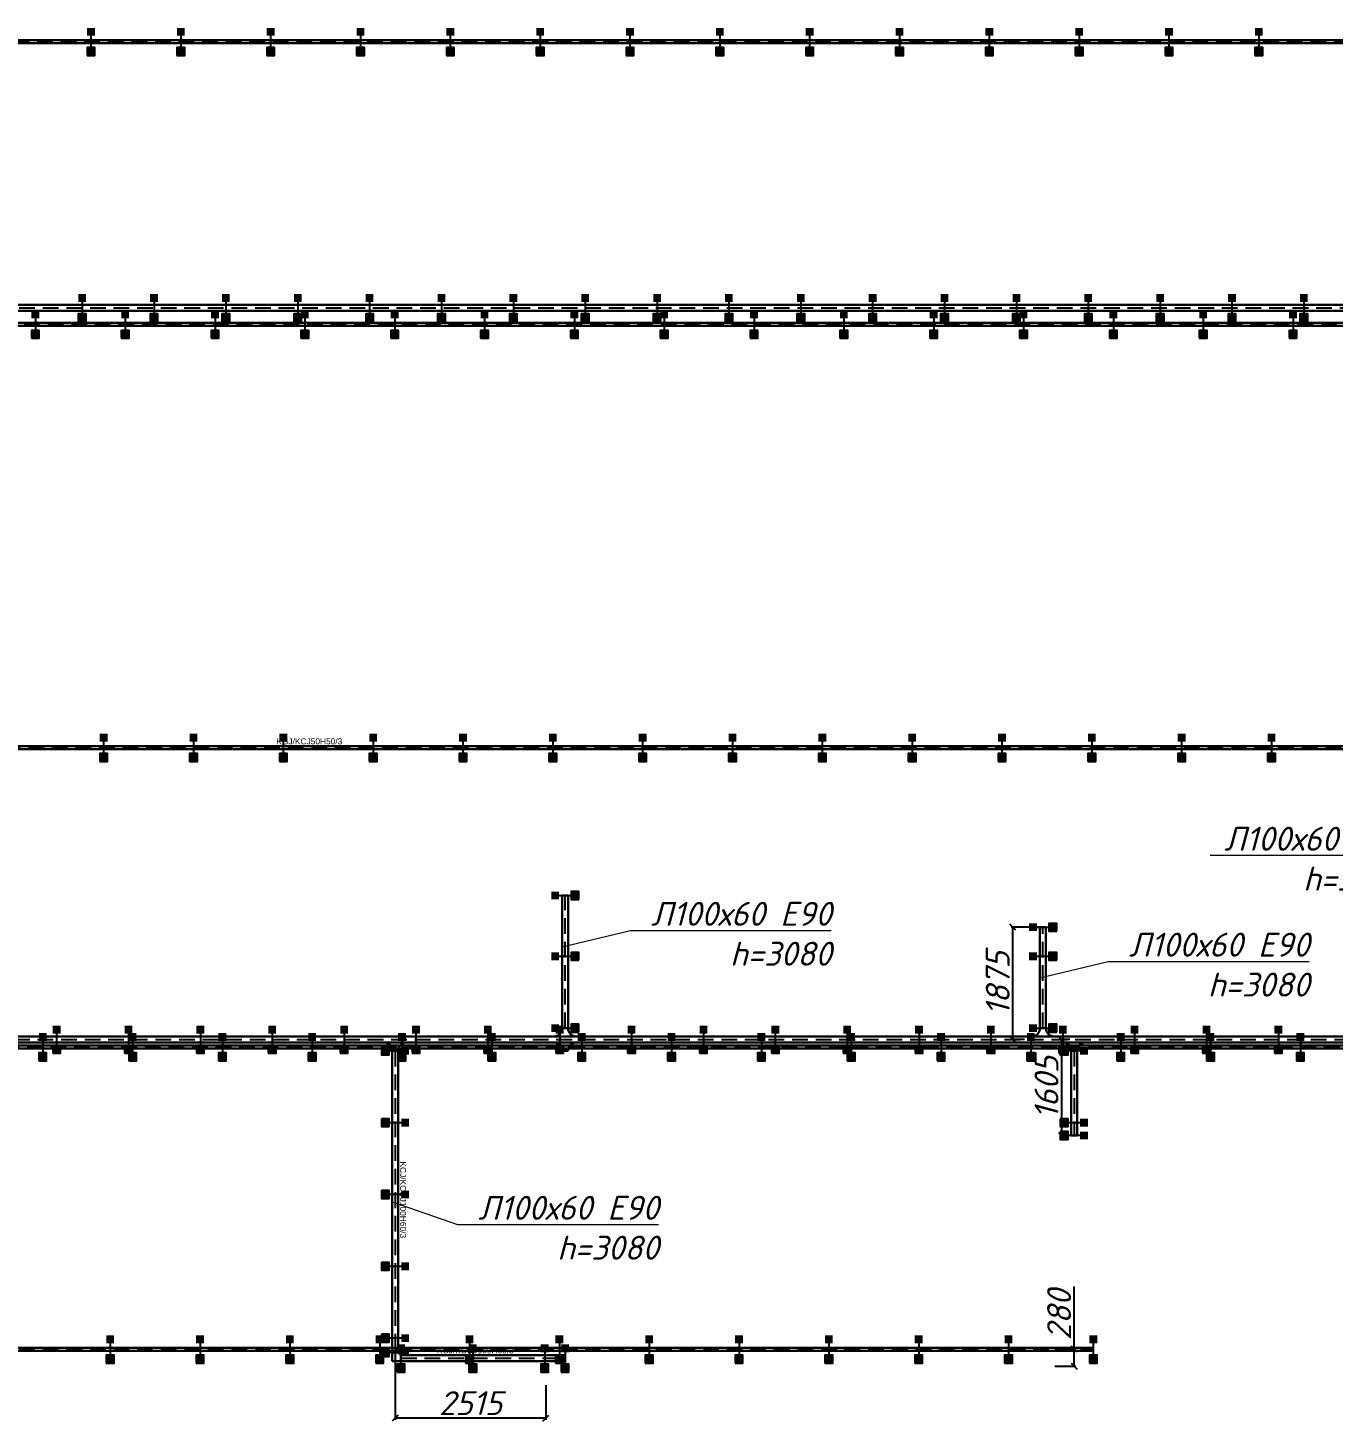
# Model space of a CAD drawing. Extents: x 221643 to 289394, y 86804 to 109436.
# Drawn here: x 226923 to 229102, y 86906 to 89234 of the extents above; entities that cross this region are included whole.
import ezdxf
from ezdxf import colors
from ezdxf.entities.mleader import LeaderData, LeaderLine
from ezdxf.math import Vec2, Vec3

# ---------------------------------------------------------------- set-up
doc = ezdxf.new("R2010")
doc.units = 0
doc.linetypes.add('DASHED2', pattern=[0.375, 0.25, -0.125])
doc.layers.get('Defpoints').update_dxf_attribs({"color": 140})
doc.layers.add('BAKS_opis', color=7, linetype='Continuous')
doc.layers.add("E_Прив'язки", color=24, linetype='Continuous')
for name, color, linetype, lineweight in [('E_Лотки', 5, 'Continuous', 30), ('E_Лотки_аварійні', 1, 'Continuous', 30), ('E_Позначення', 7, 'Continuous', 15)]:
    doc.layers.add(name, color=color, linetype=linetype, lineweight=lineweight)
doc.layers.add('E_Лотки_опори_опуски', color=2, linetype='Continuous', plot=False)
doc.styles.add('GOST 2.304', font='isocpeui.ttf')
doc.styles.add('ROMANS', font='ROMANS')
doc.styles.get("Standard").update_dxf_attribs({"font": 'arial.ttf'})
doc.styles.add('ГОСТ 2.304', font='isocpeui.ttf')
doc.dimstyles.new('1to10', dxfattribs={"dimtxt": 40, "dimasz": 10, "dimexe": 3, "dimexo": 0, "dimgap": 5, "dimtad": 1, "dimdec": 0, "dimlfac": 10, "dimrnd": 5, "dimtxsty": 'GOST 2.304', "dimblk": 'OBLIQUE', "dimcen": 2.5, "dimadec": 0, "dimazin": 0, "dimtfac": 1, "dimtdec": 0, "dimtmove": 0, "dimatfit": 3, "dimfxl": 1, "dimarcsym": 0})

# ---------------------------------------------------------------- blocks, each defined once
blk = doc.blocks.new('A$C4863500E')
at = {"linetype": 'Continuous'}
for p, q in [((380, 140), (0, 140)), ((240, 0), (140, 0))]:
    blk.add_line(p, q, dxfattribs=at)
for centre, start, end in [((0, 0), 0, 90), ((380, 0), 90, 180)]:
    blk.add_arc(centre, 140, start, end, dxfattribs=at)
blk = doc.blocks.new('TKD___100')
at = {"xscale": 0.1, "yscale": 0.1, "zscale": 0.1}
blk.add_blockref('A$C4863500E', (-19, -14), dxfattribs=at)
at = {"style": 'ROMANS', "flags": 9}
for tag, p in [('SYMBOL', (4.9, 15)), ('ID', (4.9, 14.7)), ('NAME', (4.9, 14.4)), ('TYP', (4.9, 14)), ('LENGTH', (4.9, 13.7)), ('ATT_1', (4.9, 13.4)), ('ATT_2', (4.9, 13)), ('ATT_3', (4.9, 12.7)), ('ATT_4', (4.9, 12.3)), ('ATT_5', (4.9, 11.9)), ('LUSTRO', (4.9, 11.6)), ('P1', (4.9, 11.2)), ('P2', (4.9, 10.9)), ('AN', (4.9, 10.6))]:
    blk.add_attdef(tag, p, '', height=0.3, dxfattribs=at)
blk = doc.blocks.new('BAKS_1503')
at = {"layer": 'BAKS_opis', "linetype": 'DASHED2', "ltscale": 105}
blk.add_line((0, 0), (-7077.6, 0), dxfattribs=at)
at = {"layer": 'E_Лотки'}
for points in [[(0, 2.5), (-7077.6, 2.5), (-7077.6, -2.5), (0, -2.5)], [(0, 2.5), (-7077.6, 2.5), (-7077.6, 2.5), (0, 2.5)], [(0, -2.5), (-7077.6, -2.5), (-7077.6, 2.5), (0, 2.5)], [(0, -2.5), (-7077.6, -2.5), (-7077.6, -2.5), (0, -2.5)]]:
    blk.add_3dface(points, dxfattribs=at)
at = {"flags": 1}
for tag, p in [('ATT_1', (-7077.6, 0)), ('ATT_2', (-7077.6, 0)), ('ATT_3', (-7077.6, 0)), ('ATT_4', (-7077.6, 0)), ('ATT_5', (-7077.6, 0)), ('AN', (-7077.6, 0)), ('TYP', (-7077.6, 0)), ('NAME', (-7077.6, 0)), ('P1X', (-7077.6, 0)), ('P2X', (-7077.6, 0)), ('P1Y', (-7077.6, 0)), ('P2Y', (-7077.6, 0)), ('LUSTRO', (-7077.6, 0)), ('LENGTH', (7, 0)), ('ID', (7, -2.5))]:
    blk.add_attdef(tag, p, '', height=2.5, dxfattribs=at)
at = {"layer": 'BAKS_opis'}
blk.add_attdef('SYMBOL', (-3598.3, 5.5), '', height=10, rotation=360, dxfattribs=at)
blk = doc.blocks.new('BAKS_1509')
at = {"layer": 'BAKS_opis', "linetype": 'DASHED2', "ltscale": 105}
blk.add_line((0, 0), (-7134.7, 0), dxfattribs=at)
at = {"layer": 'E_Лотки'}
for points in [[(0, 2.5), (-7134.7, 2.5), (-7134.7, -2.5), (0, -2.5)], [(0, 2.5), (-7134.7, 2.5), (-7134.7, 2.5), (0, 2.5)], [(0, -2.5), (-7134.7, -2.5), (-7134.7, 2.5), (0, 2.5)], [(0, -2.5), (-7134.7, -2.5), (-7134.7, -2.5), (0, -2.5)]]:
    blk.add_3dface(points, dxfattribs=at)
at = {"flags": 1}
for tag, p in [('ATT_1', (-7134.7, 0)), ('ATT_2', (-7134.7, 0)), ('ATT_3', (-7134.7, 0)), ('ATT_4', (-7134.7, 0)), ('ATT_5', (-7134.7, 0)), ('AN', (-7134.7, 0)), ('TYP', (-7134.7, 0)), ('NAME', (-7134.7, 0)), ('P1X', (-7134.7, 0)), ('P2X', (-7134.7, 0)), ('P1Y', (-7134.7, 0)), ('P2Y', (-7134.7, 0)), ('LUSTRO', (-7134.7, 0)), ('LENGTH', (0, 0)), ('ID', (0, -2.5))]:
    blk.add_attdef(tag, p, '', height=2.5, dxfattribs=at)
at = {"layer": 'BAKS_opis'}
blk.add_attdef('SYMBOL', (-3630.3, 5.5), '', height=10, rotation=0, dxfattribs=at)
blk = doc.blocks.new('BAKS_1511')
at = {"layer": 'BAKS_opis', "linetype": 'DASHED2', "ltscale": 105}
blk.add_line((0, 0), (5691.5, 0, 0), dxfattribs=at)
at = {"layer": 'E_Лотки'}
for points in [[(0, -2.5), (5691.5, -2.5, 0), (5691.5, 2.5, 0), (0, 2.5)], [(0, 2.5), (5691.5, 2.5, 0), (5691.5, -2.5, 0), (0, -2.5)], [(0, 2.5), (5691.5, 2.5, 0), (5691.5, 2.5, 0), (0, 2.5)], [(0, -2.5), (5691.5, -2.5, 0), (5691.5, -2.5, 0), (0, -2.5)]]:
    blk.add_3dface(points, dxfattribs=at)
at = {"flags": 1}
for tag, p in [('ID', (-7, 2.5)), ('LENGTH', (-7, 0)), ('ATT_1', (5691.5, 0, 0)), ('ATT_2', (5691.5, 0, 0)), ('ATT_3', (5691.5, 0, 0)), ('ATT_4', (5691.5, 0, 0)), ('ATT_5', (5691.5, 0, 0)), ('AN', (5691.5, 0, 0)), ('TYP', (5691.5, 0, 0)), ('NAME', (5691.5, 0, 0)), ('P1X', (5691.5, 0, 0)), ('P2X', (5691.5, 0, 0)), ('P1Y', (5691.5, 0, 0)), ('P2Y', (5691.5, 0, 0)), ('LUSTRO', (5691.5, 0, 0))]:
    blk.add_attdef(tag, p, '', height=2.5, dxfattribs=at)
at = {"layer": 'BAKS_opis'}
blk.add_attdef('SYMBOL', (2779.2, 5.5), '', height=10, dxfattribs=at)
blk = doc.blocks.new('BAKS_1514')
at = {"layer": 'BAKS_opis', "linetype": 'DASHED2', "ltscale": 105}
blk.add_line((0, 0), (-7077.8, 0), dxfattribs=at)
at = {"layer": 'E_Лотки'}
for points in [[(0, 2.5), (-7077.8, 2.5), (-7077.8, -2.5), (0, -2.5)], [(0, 2.5), (-7077.8, 2.5), (-7077.8, 2.5), (0, 2.5)], [(0, -2.5), (-7077.8, -2.5), (-7077.8, 2.5), (0, 2.5)], [(0, -2.5), (-7077.8, -2.5), (-7077.8, -2.5), (0, -2.5)]]:
    blk.add_3dface(points, dxfattribs=at)
at = {"flags": 1}
for tag, p in [('ATT_1', (-7077.8, 0)), ('ATT_2', (-7077.8, 0)), ('ATT_3', (-7077.8, 0)), ('ATT_4', (-7077.8, 0)), ('ATT_5', (-7077.8, 0)), ('AN', (-7077.8, 0)), ('TYP', (-7077.8, 0)), ('NAME', (-7077.8, 0)), ('P1X', (-7077.8, 0)), ('P2X', (-7077.8, 0)), ('P1Y', (-7077.8, 0)), ('P2Y', (-7077.8, 0)), ('LUSTRO', (-7077.8, 0)), ('LENGTH', (7, 0)), ('ID', (7, -2.5))]:
    blk.add_attdef(tag, p, '', height=2.5, dxfattribs=at)
at = {"layer": 'BAKS_opis'}
blk.add_attdef('SYMBOL', (-3598.4, 5.5), '', height=10, rotation=0, dxfattribs=at)
blk = doc.blocks.new('BAKS_1519')
at = {"layer": 'BAKS_opis', "linetype": 'DASHED2', "ltscale": 105}
blk.add_line((0, 0), (6702.5, 0), dxfattribs=at)
at = {"layer": 'E_Лотки'}
for points in [[(0, -2.5), (6702.5, -2.5), (6702.5, 2.5), (0, 2.5)], [(0, 2.5), (6702.5, 2.5), (6702.5, -2.5), (0, -2.5)], [(0, 2.5), (6702.5, 2.5), (6702.5, 2.5), (0, 2.5)], [(0, -2.5), (6702.5, -2.5), (6702.5, -2.5), (0, -2.5)]]:
    blk.add_3dface(points, dxfattribs=at)
at = {"flags": 1}
for tag, p in [('ID', (0, 2.5)), ('LENGTH', (0, 0)), ('ATT_1', (6702.5, 0)), ('ATT_2', (6702.5, 0)), ('ATT_3', (6702.5, 0)), ('ATT_4', (6702.5, 0)), ('ATT_5', (6702.5, 0)), ('AN', (6702.5, 0)), ('TYP', (6702.5, 0)), ('NAME', (6702.5, 0)), ('P1X', (6702.5, 0)), ('P2X', (6702.5, 0)), ('P1Y', (6702.5, 0)), ('P2Y', (6702.5, 0)), ('LUSTRO', (6702.5, 0))]:
    blk.add_attdef(tag, p, '', height=2.5, dxfattribs=at)
at = {"layer": 'BAKS_opis'}
blk.add_attdef('SYMBOL', (3288.3, 5.5), '', height=10, rotation=359.9999, dxfattribs=at)
blk = doc.blocks.new('BAKS_1596')
at = {"layer": 'BAKS_opis', "linetype": 'DASHED2', "ltscale": 105}
blk.add_line((0, 0), (7421.4, 0), dxfattribs=at)
at = {"layer": 'E_Лотки_аварійні'}
for points in [[(0, -5), (7421.4, -5), (7421.4, 5), (0, 5)], [(0, 5), (7421.4, 5), (7421.4, -5), (0, -5)], [(0, 5), (7421.4, 5), (7421.4, 5), (0, 5)], [(0, -5), (7421.4, -5), (7421.4, -5), (0, -5)]]:
    blk.add_3dface(points, dxfattribs=at)
at = {"flags": 1}
for tag, p in [('ID', (0, 5)), ('LENGTH', (0, 0)), ('ATT_1', (7421.4, 0)), ('ATT_2', (7421.4, 0)), ('ATT_3', (7421.4, 0)), ('ATT_4', (7421.4, 0)), ('ATT_5', (7421.4, 0)), ('AN', (7421.4, 0)), ('TYP', (7421.4, 0)), ('NAME', (7421.4, 0)), ('P1X', (7421.4, 0)), ('P2X', (7421.4, 0)), ('P1Y', (7421.4, 0)), ('P2Y', (7421.4, 0)), ('LUSTRO', (7421.4, 0))]:
    blk.add_attdef(tag, p, '', height=2.5, dxfattribs=at)
at = {"layer": 'BAKS_opis'}
blk.add_attdef('SYMBOL', (3638.7, 8), '', height=10, dxfattribs=at)
blk = doc.blocks.new('BAKS_1602')
at = {"layer": 'BAKS_opis', "linetype": 'DASHED2', "ltscale": 105}
blk.add_line((0, 0), (0, 221.6), dxfattribs=at)
at = {"layer": 'E_Лотки_аварійні'}
for points in [[(5, 0), (5, 221.6), (-5, 221.6), (-5, 0)], [(-5, 0), (-5, 221.6), (5, 221.6), (5, 0)], [(-5, 0), (-5, 221.6), (-5, 221.6), (-5, 0)], [(5, 0), (5, 221.6), (5, 221.6), (5, 0)]]:
    blk.add_3dface(points, dxfattribs=at)
at = {"flags": 1}
for tag, p in [('ATT_1', (0, 221.6)), ('ATT_2', (0, 221.6)), ('ATT_3', (0, 221.6)), ('ATT_4', (0, 221.6)), ('ATT_5', (0, 221.6)), ('AN', (0, 221.6)), ('TYP', (0, 221.6)), ('NAME', (0, 221.6)), ('P1X', (0, 221.6)), ('P2X', (0, 221.6)), ('P1Y', (0, 221.6)), ('P2Y', (0, 221.6)), ('LUSTRO', (0, 221.6)), ('ID', (-5, 0)), ('LENGTH', (0, 0))]:
    blk.add_attdef(tag, p, '', height=2.5, dxfattribs=at)
at = {"layer": 'BAKS_opis', "flags": 1}
blk.add_attdef('SYMBOL', (8, 110.8), '', height=10, rotation=270, dxfattribs=at)
blk = doc.blocks.new('BAKS_1604')
at = {"layer": 'BAKS_opis', "linetype": 'DASHED2', "ltscale": 105}
blk.add_line((0, 0), (274, 0), dxfattribs=at)
at = {"layer": 'E_Лотки_аварійні'}
for points in [[(0, -5), (274, -5), (274, 5), (0, 5)], [(0, 5), (274, 5), (274, -5), (0, -5)], [(0, 5), (274, 5), (274, 5), (0, 5)], [(0, -5), (274, -5), (274, -5), (0, -5)]]:
    blk.add_3dface(points, dxfattribs=at)
at = {"flags": 1}
for tag, p in [('ID', (-9.5, 5)), ('LENGTH', (-9.5, 0)), ('ATT_1', (274, 0)), ('ATT_2', (274, 0)), ('ATT_3', (274, 0)), ('ATT_4', (274, 0)), ('ATT_5', (274, 0)), ('AN', (274, 0)), ('TYP', (274, 0)), ('NAME', (274, 0)), ('P1X', (274, 0)), ('P2X', (274, 0)), ('P1Y', (274, 0)), ('P2Y', (274, 0)), ('LUSTRO', (274, 0))]:
    blk.add_attdef(tag, p, '', height=2.5, dxfattribs=at)
at = {"layer": 'BAKS_opis'}
blk.add_attdef('SYMBOL', (60.2, 8), '', height=10, rotation=0, dxfattribs=at)
blk = doc.blocks.new('A$C7FF703E6')
at = {"linetype": 'Continuous'}
for p, q in [((0, 145), (100, 145)), ((0, 145), (0, 0)), ((100, 145), (145, 100)), ((145, 100), (145, 0)), ((145, 0), (0, 0))]:
    blk.add_line(p, q, dxfattribs=at)
blk = doc.blocks.new('KK___100')
at = {"xscale": 0.1, "yscale": 0.1, "zscale": 0.1, "rotation": 270}
blk.add_blockref('A$C7FF703E6', (-5, 14.5), dxfattribs=at)
at = {"style": 'ROMANS', "flags": 9}
for tag, p in [('SYMBOL', (-1386.7, 2120.9)), ('ID', (-1386.4, 2120.9)), ('NAME', (-1386.1, 2120.9)), ('TYP', (-1385.8, 2120.9)), ('LENGTH', (-1385.4, 2120.9)), ('ATT_1', (-1385.1, 2120.9)), ('ATT_2', (-1384.8, 2120.9)), ('ATT_3', (-1384.4, 2120.9)), ('ATT_4', (-1384, 2120.9)), ('ATT_5', (-1383.7, 2120.9)), ('LUSTRO', (-1383.3, 2120.9)), ('P1', (-1383, 2120.9)), ('P2', (-1382.7, 2120.9)), ('AN', (-1382.4, 2120.9))]:
    blk.add_attdef(tag, p, '', height=0.3, rotation=90, dxfattribs=at)
blk = doc.blocks.new('BAKS_1605')
at = {"layer": 'BAKS_opis', "linetype": 'DASHED2', "ltscale": 105}
blk.add_line((0, 0), (0, -503.9), dxfattribs=at)
at = {"layer": 'E_Лотки_аварійні'}
for points in [[(-5, 0), (-5, -503.9), (5, -503.9), (5, 0)], [(-5, 0), (-5, -503.9), (-5, -503.9), (-5, 0)], [(5, 0), (5, -503.9), (-5, -503.9), (-5, 0)], [(5, 0), (5, -503.9), (5, -503.9), (5, 0)]]:
    blk.add_3dface(points, dxfattribs=at)
at = {"flags": 1}
for tag, p in [('LENGTH', (0, 0)), ('ID', (5, 0)), ('ATT_2', (0, -513.4)), ('ATT_3', (0, -513.4)), ('ATT_1', (0, -513.4)), ('ATT_4', (0, -513.4)), ('ATT_5', (0, -513.4)), ('AN', (0, -513.4)), ('TYP', (0, -513.4)), ('P2X', (0, -513.4)), ('P2Y', (0, -513.4)), ('NAME', (0, -513.4)), ('P1X', (0, -513.4)), ('P1Y', (0, -513.4))]:
    blk.add_attdef(tag, p, '', height=2.5, dxfattribs=at)
at = {"layer": 'BAKS_opis'}
blk.add_attdef('SYMBOL', (8, -184.7), '', height=10, rotation=270, dxfattribs=at)
blk = doc.blocks.new('BAKS_1606')
at = {"layer": 'BAKS_opis', "linetype": 'DASHED2', "ltscale": 105}
blk.add_line((0, 0), (0, 168.5), dxfattribs=at)
at = {"layer": 'E_Лотки_аварійні'}
for points in [[(5, 0), (5, 168.5), (-5, 168.5), (-5, 0)], [(-5, 0), (-5, 168.5), (5, 168.5), (5, 0)], [(-5, 0), (-5, 168.5), (-5, 168.5), (-5, 0)], [(5, 0), (5, 168.5), (5, 168.5), (5, 0)]]:
    blk.add_3dface(points, dxfattribs=at)
at = {"flags": 1}
for tag, p in [('ATT_1', (0, 168.5)), ('ATT_2', (0, 168.5)), ('ATT_3', (0, 168.5)), ('ATT_4', (0, 168.5)), ('ATT_5', (0, 168.5)), ('AN', (0, 168.5)), ('TYP', (0, 168.5)), ('NAME', (0, 168.5)), ('P1X', (0, 168.5)), ('P2X', (0, 168.5)), ('P1Y', (0, 168.5)), ('P2Y', (0, 168.5)), ('LUSTRO', (0, 168.5)), ('ID', (-5, 0)), ('LENGTH', (0, 0))]:
    blk.add_attdef(tag, p, '', height=2.5, dxfattribs=at)
at = {"layer": 'BAKS_opis', "flags": 1}
blk.add_attdef('SYMBOL', (-8, 84.3), '', height=10, rotation=90, dxfattribs=at)
blk = doc.blocks.new('BAKS_1607')
at = {"layer": 'BAKS_opis', "linetype": 'DASHED2', "ltscale": 105}
blk.add_line((0, 0), (0, -141.4), dxfattribs=at)
at = {"layer": 'E_Лотки_аварійні'}
for points in [[(-5, 0), (-5, -141.4), (5, -141.4), (5, 0)], [(5, 0), (5, -141.4), (-5, -141.4), (-5, 0)], [(5, 0), (5, -141.4), (5, -141.4), (5, 0)], [(-5, 0), (-5, -141.4), (-5, -141.4), (-5, 0)]]:
    blk.add_3dface(points, dxfattribs=at)
at = {"flags": 1}
for tag, p in [('LENGTH', (0, 0)), ('ID', (5, 0)), ('ATT_1', (0, -141.4)), ('ATT_2', (0, -141.4)), ('ATT_3', (0, -141.4)), ('ATT_4', (0, -141.4)), ('ATT_5', (0, -141.4)), ('AN', (0, -141.4)), ('TYP', (0, -141.4)), ('NAME', (0, -141.4)), ('P1X', (0, -141.4)), ('P2X', (0, -141.4)), ('P1Y', (0, -141.4)), ('P2Y', (0, -141.4)), ('LUSTRO', (0, -141.4))]:
    blk.add_attdef(tag, p, '', height=2.5, dxfattribs=at)
at = {"layer": 'BAKS_opis', "flags": 1}
blk.add_attdef('SYMBOL', (8, -70.7), '', height=10, rotation=270, dxfattribs=at)
blk = doc.blocks.new('BAKS_1612')
at = {"layer": 'BAKS_opis', "linetype": 'DASHED2', "ltscale": 105}
blk.add_line((0, 0), (6972.8, 0), dxfattribs=at)
at = {"layer": 'E_Лотки_аварійні'}
for points in [[(0, -5), (6972.8, -5), (6972.8, 5), (0, 5)], [(0, 5), (6972.8, 5), (6972.8, -5), (0, -5)], [(0, 5), (6972.8, 5), (6972.8, 5), (0, 5)], [(0, -5), (6972.8, -5), (6972.8, -5), (0, -5)]]:
    blk.add_3dface(points, dxfattribs=at)
at = {"flags": 1}
for tag, p in [('ID', (0, 5)), ('LENGTH', (0, 0)), ('ATT_1', (6972.8, 0)), ('ATT_2', (6972.8, 0)), ('ATT_3', (6972.8, 0)), ('ATT_4', (6972.8, 0)), ('ATT_5', (6972.8, 0)), ('AN', (6972.8, 0)), ('TYP', (6972.8, 0)), ('NAME', (6972.8, 0)), ('P1X', (6972.8, 0)), ('P2X', (6972.8, 0)), ('P1Y', (6972.8, 0)), ('P2Y', (6972.8, 0)), ('LUSTRO', (6972.8, 0))]:
    blk.add_attdef(tag, p, '', height=2.5, dxfattribs=at)
at = {"layer": 'BAKS_opis'}
blk.add_attdef('SYMBOL', (3414.4, 8), '', height=10, dxfattribs=at)
blk = doc.blocks.new('_None')
blk = doc.blocks.new('podpora_200')
for points in [[(-6.5, 10), (0, 10), (6.5, 10), (6.5, 23.1), (-6.5, 23.1)], [(-6.5, -23.1), (6.5, -23.1), (6.5, -10), (-6.5, -10)]]:
    blk.add_hatch(color=256).paths.add_polyline_path(points)
blk.add_line((0, 10), (0, -10))
blk.add_lwpolyline([(-6.5, -23.1), (6.5, -23.1), (6.5, -10), (-6.5, -10)], close=True)
at = {"style": 'ROMANS', "flags": 9}
for tag, p in [('SYMBOL', (3.3, 14.9)), ('TYP', (3.3, 13.9)), ('ATT_1', (3.3, 13.2)), ('ATT_2', (3.3, 12.9)), ('ATT_3', (3.3, 12.5)), ('ATT_4', (3.3, 12.2)), ('ATT_5', (3.3, 11.8)), ('AN', (3.3, 10.8)), ('ELEM', (3.3, 10.5)), ('ID', (3.3, 14.5)), ('NAME', (3.3, 14.2)), ('LENGTH', (3.3, 13.6)), ('P1', (3.3, 11.4)), ('P2', (3.3, 11.1))]:
    blk.add_attdef(tag, p, '', height=0.3, dxfattribs=at)
blk = doc.blocks.new('_Oblique')
at = {"color": 0, "linetype": 'ByBlock', "lineweight": -2}
blk.add_line((-0.5, -0.5), (0.5, 0.5), dxfattribs=at)
blk = doc.blocks.new('*D1600')
at = {"layer": 'Defpoints', "color": 0, "transparency": 16777216}
for p in [(228638, 87026.2, 0), (228670, 87026.2), (228638, 86998.2)]:
    blk.add_point(p, dxfattribs=at)
at = {"layer": "E_Прив'язки", "color": 0, "lineweight": -2, "transparency": 16777216}
for p, q in [((228670, 87026.2), (228670, 87131.1)), ((228638, 87026.2), (228673, 87026.2)), ((228670, 86998.2), (228670, 87026.2)), ((228638, 86998.2), (228673, 86998.2))]:
    blk.add_line(p, q, dxfattribs=at)
at = {"layer": "E_Прив'язки", "color": 0, "lineweight": -2, "transparency": 16777216, "xscale": 10, "yscale": 10, "zscale": 10}
for p, rotation in [((228670, 87026.2), 90), ((228670, 86998.2), 270)]:
    blk.add_blockref('_Oblique', p, dxfattribs=dict(at, rotation=rotation))
at = {"layer": "E_Прив'язки", "color": 0, "transparency": 16777216, "insert": (228645, 87083.7), "char_height": 40, "attachment_point": 5, "rotation": 90, "style": 'GOST 2.304'}
blk.add_mtext('280', dxfattribs=at)
blk = doc.blocks.new('*D1609')
at = {"layer": 'Defpoints', "color": 0, "transparency": 16777216}
for p in [(228662.8, 87543.7), (228648.9, 87383.3), (228665, 87383.3)]:
    blk.add_point(p, dxfattribs=at)
at = {"layer": "E_Прив'язки", "color": 0, "lineweight": -2, "transparency": 16777216}
for p, q in [((228662.8, 87543.7), (228645.9, 87543.7)), ((228648.9, 87543.7), (228648.9, 87383.3)), ((228665, 87383.3), (228645.9, 87383.3))]:
    blk.add_line(p, q, dxfattribs=at)
at = {"layer": "E_Прив'язки", "color": 0, "lineweight": -2, "transparency": 16777216, "xscale": 10, "yscale": 10, "zscale": 10}
for p, rotation in [((228648.9, 87543.7), 90), ((228648.9, 87383.3), 270)]:
    blk.add_blockref('_Oblique', p, dxfattribs=dict(at, rotation=rotation))
at = {"layer": "E_Прив'язки", "color": 0, "transparency": 16777216, "insert": (228623.9, 87463.5), "char_height": 40, "attachment_point": 5, "rotation": 90, "style": 'GOST 2.304'}
blk.add_mtext('1605', dxfattribs=at)
blk = doc.blocks.new('*D1610')
at = {"layer": 'Defpoints', "color": 0, "transparency": 16777216}
for p in [(228567.8, 87731.2), (228613, 87731.2), (228587.1, 87543.7)]:
    blk.add_point(p, dxfattribs=at)
at = {"layer": "E_Прив'язки", "color": 0, "lineweight": -2, "transparency": 16777216}
for p, q in [((228613, 87731.2), (228564.8, 87731.2)), ((228567.8, 87543.7), (228567.8, 87731.2)), ((228587.1, 87543.7), (228564.8, 87543.7))]:
    blk.add_line(p, q, dxfattribs=at)
at = {"layer": "E_Прив'язки", "color": 0, "lineweight": -2, "transparency": 16777216, "xscale": 10, "yscale": 10, "zscale": 10}
for p, rotation in [((228567.8, 87731.2), 90), ((228567.8, 87543.7), 270)]:
    blk.add_blockref('_Oblique', p, dxfattribs=dict(at, rotation=rotation))
at = {"layer": "E_Прив'язки", "color": 0, "transparency": 16777216, "insert": (228542.5, 87637.4), "char_height": 40, "attachment_point": 5, "rotation": 90, "style": 'GOST 2.304'}
blk.add_mtext('1875', dxfattribs=at)
blk = doc.blocks.new('*D1611')
at = {"layer": 'Defpoints', "color": 0, "transparency": 16777216}
for p in [(227536.5, 87023.7), (227788, 86966.2), (227536.5, 86911.2)]:
    blk.add_point(p, dxfattribs=at)
at = {"layer": "E_Прив'язки", "color": 0, "lineweight": -2, "transparency": 16777216}
for p, q in [((227536.5, 87023.7), (227536.5, 86908.2)), ((227788, 86966.2), (227788, 86908.2)), ((227788, 86911.2), (227536.5, 86911.2))]:
    blk.add_line(p, q, dxfattribs=at)
at = {"layer": "E_Прив'язки", "color": 0, "lineweight": -2, "transparency": 16777216, "xscale": 10, "yscale": 10, "zscale": 10, "rotation": 180}
blk.add_blockref('_Oblique', (227536.5, 86911.2), dxfattribs=at)
at = {"layer": "E_Прив'язки", "color": 0, "lineweight": -2, "transparency": 16777216, "xscale": 10, "yscale": 10, "zscale": 10}
blk.add_blockref('_Oblique', (227788, 86911.2), dxfattribs=at)
at = {"layer": "E_Прив'язки", "color": 0, "transparency": 16777216, "insert": (227662.3, 86936.2), "char_height": 40, "attachment_point": 5, "style": 'GOST 2.304'}
blk.add_mtext('2515', dxfattribs=at)

msp = doc.modelspace()

# ---------------------------------------------------------------- block references
at = {"layer": 'E_Лотки'}
for name, p in [('BAKS_1503', (229878.3993, 89210.4799)), ('BAKS_1509', (229935.5036, 88738.1718)), ('BAKS_1514', (230097.8036, 87531.1718)), ('BAKS_1511', (223010.5036, 87026.1718))]:
    msp.add_blockref(name, p, dxfattribs=at)
msp.add_blockref('BAKS_1519', (224049.5036, 88031.1718), dxfattribs=at).add_auto_attribs({'SYMBOL': 'KGJ/KCJ50H50/3'})
at = {"layer": 'E_Лотки_аварійні'}
for name, p in [('BAKS_1612', (222813.616, 88765.6998)), ('BAKS_1602', (227820.0036, 87562.6712)), ('BAKS_1606', (228618.0036, 87562.6712)), ('BAKS_1596', (222411.0036, 87543.6712)), ('BAKS_1607', (228670.0036, 87524.6712))]:
    msp.add_blockref(name, p, dxfattribs=at)
at = {"layer": 'E_Лотки_аварійні', "xscale": -1}
for name, p, rotation in [('TKD___100', (227820.0036, 87548.6712), 180), ('TKD___100', (228618.0036, 87548.6712), 180), ('KK___100', (227536.5036, 87020.7846), 180.0000000000037)]:
    msp.add_blockref(name, p, dxfattribs=dict(at, rotation=rotation))
for p in [(227536.5036, 87538.6712), (227820.0036, 87538.6712), (228670.0036, 87538.6712)]:
    msp.add_blockref('TKD___100', p, dxfattribs=at)
at = {"layer": 'E_Лотки_аварійні'}
for name, p in [('BAKS_1605', (227536.5036, 87524.6712)), ('BAKS_1604', (227546.0036, 87011.2846))]:
    msp.add_blockref(name, p, dxfattribs=at).add_auto_attribs({'SYMBOL': 'KCJ/KCOJ100H60/3'})
at = {"layer": 'E_Лотки_опори_опуски'}
for p in [(227028.3993, 89210.4799), (227178.3993, 89210.4799), (227328.3993, 89210.4799), (227478.3993, 89210.4799), (227628.3993, 89210.4799), (227778.3993, 89210.4799), (227928.3993, 89210.4799), (228078.3993, 89210.4799), (228228.3993, 89210.4799), (228378.3993, 89210.4799), (228528.3993, 89210.4799), (228678.3993, 89210.4799), (228828.3993, 89210.4799), (228978.3993, 89210.4799), (227013.616, 88765.6998), (227133.616, 88765.6998), (227253.616, 88765.6998), (227373.616, 88765.6998), (227493.616, 88765.6998), (227613.616, 88765.6998), (227733.616, 88765.6998), (227853.616, 88765.6998), (227973.616, 88765.6998), (228093.616, 88765.6998), (228213.616, 88765.6998), (228333.616, 88765.6998), (228453.616, 88765.6998), (228573.616, 88765.6998), (228693.616, 88765.6998), (228813.616, 88765.6998), (228933.616, 88765.6998), (229053.616, 88765.6998), (226935.5036, 88738.1718), (227085.5036, 88738.1718), (227235.5036, 88738.1718), (227385.5036, 88738.1718), (227535.5036, 88738.1718), (227685.5036, 88738.1718), (227835.5036, 88738.1718), (227985.5036, 88738.1718), (228135.5036, 88738.1718), (228285.5036, 88738.1718), (228435.5036, 88738.1718), (228585.5036, 88738.1718), (228735.5036, 88738.1718), (228885.5036, 88738.1718), (229035.5036, 88738.1718), (226971.0036, 87543.6712), (227091.0036, 87543.6712), (227211.0036, 87543.6712), (227331.0036, 87543.6712), (227451.0036, 87543.6712), (227571.0036, 87543.6712), (227691.0036, 87543.6712), (227811.0036, 87543.6712), (227931.0036, 87543.6712), (228051.0036, 87543.6712), (228171.0036, 87543.6712), (228291.0036, 87543.6712), (228411.0036, 87543.6712), (228531.0036, 87543.6712), (228651.0036, 87543.6712), (228771.0036, 87543.6712), (228891.0036, 87543.6712), (229011.0036, 87543.6712), (226947.8036, 87531.1718), (227097.8036, 87531.1718), (227247.8036, 87531.1718), (227397.8036, 87531.1718), (227547.8036, 87531.1718), (227697.8036, 87531.1718), (227847.8036, 87531.1718), (227997.8036, 87531.1718), (228147.8036, 87531.1718), (228297.8036, 87531.1718), (228447.8036, 87531.1718), (228597.8036, 87531.1718), (228747.8036, 87531.1718), (228897.8036, 87531.1718), (229047.8036, 87531.1718), (227060.5036, 87026.1718), (227210.5036, 87026.1718), (227360.5036, 87026.1718), (227510.5036, 87026.1718), (227660.5036, 87026.1718), (227810.5036, 87026.1718), (227960.5036, 87026.1718), (228110.5036, 87026.1718), (228260.5036, 87026.1718), (228410.5036, 87026.1718), (228560.5036, 87026.1718), (228702.0036, 87026.1718), (227546.0036, 87011.2846), (227666.0036, 87011.2846), (227786.0036, 87011.2846), (227820.0036, 87011.2846)]:
    msp.add_blockref('podpora_200', p, dxfattribs=at)
for p, rotation in [((227049.5036, 88031.1661), 359.9998909478166), ((227199.5036, 88031.1658), 359.9998909478166), ((227349.5036, 88031.1655), 359.9998909478166), ((227499.5036, 88031.1652), 359.9998909478166), ((227649.5036, 88031.1649), 359.9998909478166), ((227799.5036, 88031.1646), 359.9998909478166), ((227949.5036, 88031.1643), 359.9998909478166), ((228099.5036, 88031.1641), 359.9998909478166), ((228249.5036, 88031.1638), 359.9998909478166), ((228399.5036, 88031.1635), 359.9998909478166), ((228549.5036, 88031.1632), 359.9998909478166), ((228699.5036, 88031.1629), 359.9998909478166), ((228849.5036, 88031.1626), 359.9998909478166), ((228999.5036, 88031.1623), 359.9998909478166), ((227820.0036, 87784.2327), 90), ((228618.0036, 87731.1718), 90), ((227820.0036, 87682.6712), 90), ((228618.0036, 87682.6712), 90), ((227820.0036, 87562.6712), 90), ((228618.0036, 87562.6712), 90), ((227536.5036, 87524.6712), 270), ((228670.0036, 87524.6712), 270), ((227536.5036, 87404.6712), 270), ((228670.0036, 87404.6712), 270), ((228670.0036, 87383.2711), 270), ((227536.5036, 87284.6712), 270), ((227536.5036, 87164.6712), 270), ((227536.5036, 87044.6712), 270), ((227536.5036, 87020.7846), 270)]:
    msp.add_blockref('podpora_200', p, dxfattribs=dict(at, rotation=rotation))

# ---------------------------------------------------------------- dimensions: what is measured, and where the dimension line sits
at = {"layer": "E_Прив'язки"}
dim = msp.add_linear_dim(base=(228670.0036, 87026.1718), p1=(228638.0036, 86998.1718), p2=(228638.0036, 87026.1718, 0), angle=90, dimstyle='1to10', dxfattribs=at)
dim.commit()
dim.dimension.update_dxf_attribs({"geometry": '*D1600', "text_midpoint": (228645.0036, 87083.6566)})
dim = msp.add_linear_dim(base=(227536.5036, 86911.1539), p1=(227788.0036, 86966.1718), p2=(227536.5036, 87023.6718), dimstyle='1to10', dxfattribs=at)
dim.commit()
dim.dimension.update_dxf_attribs({"geometry": '*D1611', "text_midpoint": (227662.2536, 86936.1539)})

# ---------------------------------------------------------------- next in the draw order: leaders
at = {"layer": 'E_Позначення'}
ml = msp.add_multileader_mtext('Standard', dxfattribs=at)
ml.set_content('Л100х60 Е90\\Ph=3080', color=256, style='ГОСТ 2.304')
ml.set_leader_properties(color=256, linetype='ByLayer', lineweight=-1)
ml.set_arrow_properties(name='NONE')
ml.build(insert=Vec2(0, 0))
ml.multileader.update_dxf_attribs({"has_dogleg": 0, "text_left_attachment_type": 6, "text_right_attachment_type": 6, "dogleg_length": 0, "arrow_head_size": 0.1})
ctx = ml.context
ctx.base_point, ctx.char_height, ctx.arrow_head_size, ctx.landing_gap_size, ctx.plane_origin = Vec3(227929.0783, 87725.6085), 40, 0.1, 10, Vec3(230585.091, 87587.6906)
ctx.left_attachment, ctx.right_attachment, ctx.text_align_type = 6, 6, 2
notes = []
notes.append((ctx, [(0, (1, 1, 0), (227929.0783, 87725.6085), (1, 0), 0, [(1, [(227815.0036, 87698.4944)], 0, [])])]))
ctx.mtext.insert, ctx.mtext.alignment, ctx.mtext.flow_direction = Vec3(228265.1086, 87773.6085), 3, 5
ctx.mtext.has_bg_fill, ctx.mtext.bg_color, ctx.mtext.bg_scale_factor, ctx.mtext.bg_transparency, ctx.mtext.use_window_bg_color = 1, -1027028792, 1.5, 0, 1
ml = msp.add_multileader_mtext('Standard', dxfattribs=at)
ml.set_content('Л100х60 Е90\\Ph=3080', color=256, style='ГОСТ 2.304')
ml.set_leader_properties(color=256, linetype='ByLayer', lineweight=-1)
ml.set_arrow_properties(name='NONE')
ml.build(insert=Vec2(0, 0))
ml.multileader.update_dxf_attribs({"has_dogleg": 0, "text_left_attachment_type": 6, "text_right_attachment_type": 6, "dogleg_length": 0, "arrow_head_size": 0.1})
ctx = ml.context
ctx.base_point, ctx.char_height, ctx.arrow_head_size, ctx.landing_gap_size, ctx.plane_origin = Vec3(228727.0783, 87674.0356), 40, 0.1, 10, Vec3(231383.091, 87536.1178)
ctx.left_attachment, ctx.right_attachment, ctx.text_align_type = 6, 6, 2
notes.append((ctx, [(0, (1, 1, 0), (228727.0783, 87674.0356), (1, 0), 0, [(1, [(228613.0036, 87646.9215)], 0, [])])]))
ctx.mtext.insert, ctx.mtext.alignment, ctx.mtext.flow_direction = Vec3(229063.1086, 87722.0356), 3, 5
ctx.mtext.has_bg_fill, ctx.mtext.bg_color, ctx.mtext.bg_scale_factor, ctx.mtext.bg_transparency, ctx.mtext.use_window_bg_color = 1, -1027028792, 1.5, 0, 1
ml = msp.add_multileader_mtext('Standard', dxfattribs=at)
ml.set_content('Л100х60 Е90\\Ph=3080', color=256, style='ГОСТ 2.304')
ml.set_leader_properties(color=256, linetype='ByLayer', lineweight=-1)
ml.set_arrow_properties(name='NONE')
ml.build(insert=Vec2(0, 0))
ml.multileader.update_dxf_attribs({"has_dogleg": 0, "text_left_attachment_type": 6, "text_right_attachment_type": 6, "dogleg_length": 0, "arrow_head_size": 0.1})
ctx = ml.context
ctx.base_point, ctx.char_height, ctx.arrow_head_size, ctx.landing_gap_size, ctx.plane_origin = Vec3(227640.5783, 87234.5469), 40, 0.1, 10, Vec3(230296.591, 87096.6291)
ctx.left_attachment, ctx.right_attachment, ctx.text_align_type = 6, 6, 2
notes.append((ctx, [(0, (1, 1, 0), (227640.5783, 87234.5469), (1, 0), 0, [(1, [(227531.5036, 87272.7279)], 0, [])])]))
ctx.mtext.insert, ctx.mtext.alignment, ctx.mtext.flow_direction = Vec3(227976.6086, 87282.5469), 3, 5
ctx.mtext.has_bg_fill, ctx.mtext.bg_color, ctx.mtext.bg_scale_factor, ctx.mtext.bg_transparency, ctx.mtext.use_window_bg_color = 1, -1027028792, 1.5, 0, 1
for ctx, leaders in notes:
    for number, flags, end, landing, length, lines in leaders:
        leader = LeaderData()
        leader.index, (leader.has_last_leader_line, leader.has_dogleg_vector, leader.attachment_direction) = number, flags
        leader.last_leader_point, leader.dogleg_vector, leader.dogleg_length = Vec3(end), Vec3(landing), length
        for number, points, colour, breaks in lines:
            line = LeaderLine()
            line.index, line.vertices, line.color, line.breaks = number, Vec3.list(points), colors.encode_raw_color(colour), breaks
            leader.lines.append(line)
        ctx.leaders.append(leader)

# ---------------------------------------------------------------- next in the draw order: dimensions: what is measured, and where the dimension line sits
at = {"layer": "E_Прив'язки"}
for base, p1, p2, picture, middle in [((228567.8008, 87731.1718), (228587.0965, 87543.6712), (228613.0036, 87731.1718), '*D1610', (228542.5432, 87637.4215)), ((228648.8655, 87383.2711), (228662.7998, 87543.6712), (228665.0036, 87383.2711), '*D1609', (228623.8655, 87463.4712))]:
    dim = msp.add_linear_dim(base=base, p1=p1, p2=p2, angle=90, dimstyle='1to10', dxfattribs=at)
    dim.commit()
    dim.dimension.update_dxf_attribs({"geometry": picture, "text_midpoint": middle})

# ---------------------------------------------------------------- next in the draw order: leaders
at = {"layer": 'E_Позначення'}
ml = msp.add_multileader_mtext('Standard', dxfattribs=at)
ml.set_content('Л100х60 Е90\\Ph=3080', color=256, style='ГОСТ 2.304')
ml.set_leader_properties(color=256, linetype='ByLayer', lineweight=-1)
ml.set_arrow_properties(name='NONE')
ml.build(insert=Vec2(0, 0))
ml.multileader.update_dxf_attribs({"has_dogleg": 0, "text_left_attachment_type": 6, "text_right_attachment_type": 6, "dogleg_length": 0, "arrow_head_size": 0.1})
ctx = ml.context
ctx.base_point, ctx.char_height, ctx.arrow_head_size, ctx.landing_gap_size, ctx.plane_origin = Vec3(228886.1078, 87851.0111), 40, 0.1, 10, Vec3(232145.091, 87555.368)
ctx.left_attachment, ctx.right_attachment, ctx.text_align_type = 6, 6, 2
notes = []
notes.append((ctx, [(1, (1, 1, 0), (229232.1381, 87851.0111), (-1, 0), 0, [(1, [(229375.0036, 87666.1718)], 0, [])])]))
ctx.mtext.insert, ctx.mtext.alignment, ctx.mtext.flow_direction = Vec3(229222.1381, 87899.0111), 3, 5
ctx.mtext.has_bg_fill, ctx.mtext.bg_color, ctx.mtext.bg_scale_factor, ctx.mtext.bg_transparency, ctx.mtext.use_window_bg_color = 1, -1027028792, 1.5, 0, 1
for ctx, leaders in notes:
    for number, flags, end, landing, length, lines in leaders:
        leader = LeaderData()
        leader.index, (leader.has_last_leader_line, leader.has_dogleg_vector, leader.attachment_direction) = number, flags
        leader.last_leader_point, leader.dogleg_vector, leader.dogleg_length = Vec3(end), Vec3(landing), length
        for number, points, colour, breaks in lines:
            line = LeaderLine()
            line.index, line.vertices, line.color, line.breaks = number, Vec3.list(points), colors.encode_raw_color(colour), breaks
            leader.lines.append(line)
        ctx.leaders.append(leader)

doc.saveas('drawing.dxf')
